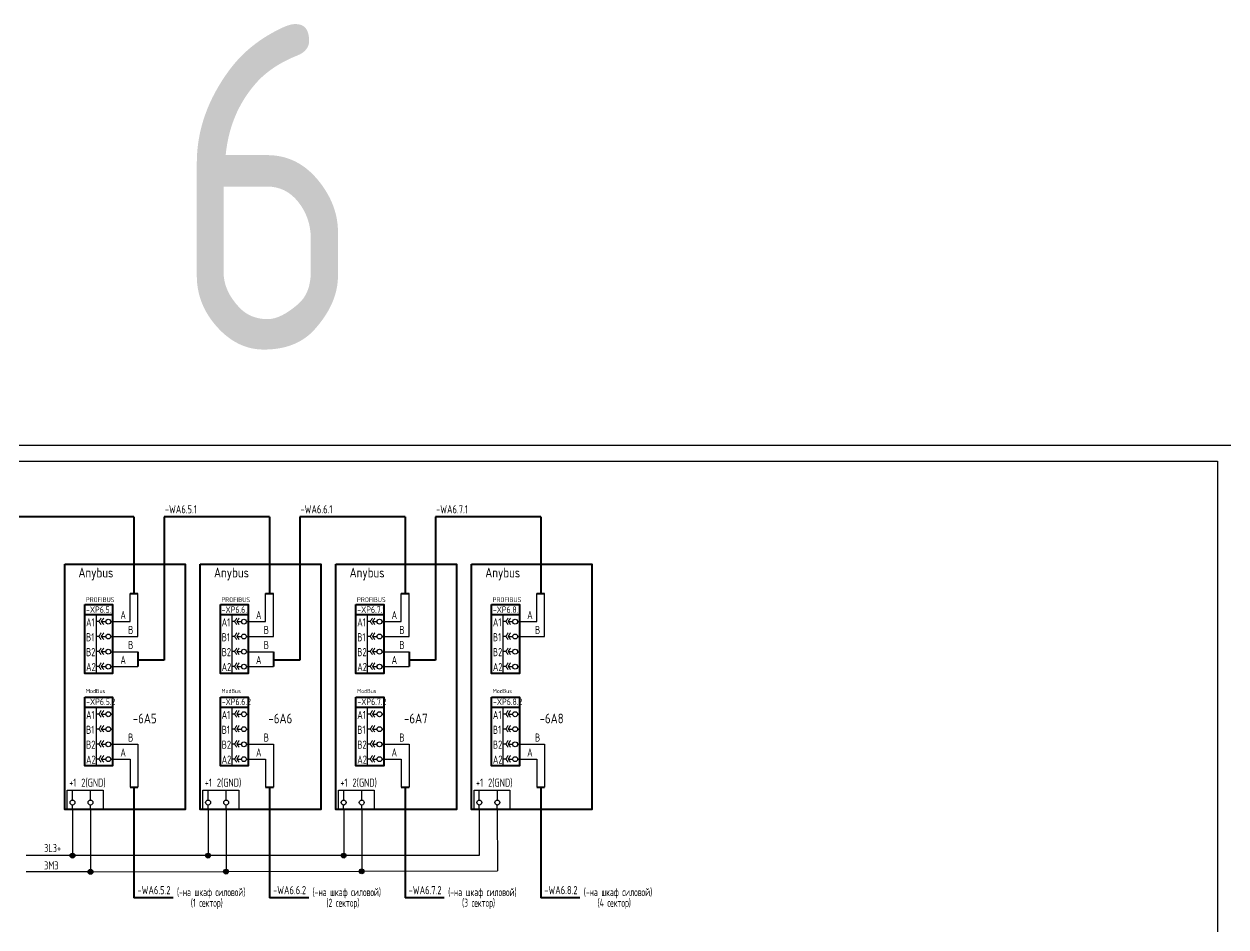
# Model space of a CAD drawing. Header units: millimetres. Extents: x 98 to 20644, y -7467 to -6136.
# Drawn here: x 3290.3 to 3659.6, y -7195.1 to -6917.7 of the extents above; entities that cross this region are included whole.
import ezdxf

# ---------------------------------------------------------------- set-up
doc = ezdxf.new("R2010")
doc.units = ezdxf.units.MM
for name, color, linetype in [('Временный', 6, 'Continuous'), ('КИА_МАРКИРОВКА', 2, 'Continuous'), ('КИА_НАКЛЕЙКИ', 1, 'Continuous')]:
    doc.layers.add(name, color=color, linetype=linetype)
doc.styles.add('GOST-A 3-1', font='', dxfattribs={"height": 3})
doc.styles.add('GOSTA-2.5-1', font='', dxfattribs={"width": 0.9, "height": 2.5})
doc.styles.get('GOST-A 3-1').set_extended_font_data('GOST type A')
doc.styles.get('GOSTA-2.5-1').set_extended_font_data('GOST Type AU')

# ---------------------------------------------------------------- blocks, each defined once
blk = doc.blocks.new('A$C2EC3666A')
h = blk.add_hatch(color=7)
h.dxf.hatch_style = 1
edge = h.paths.add_edge_path()
edge.add_arc((0, 0), 0.75, 0, 360)
at = {"color": 0}
blk.add_circle((0, 0), 0.75, dxfattribs=at)

msp = doc.modelspace()

# ---------------------------------------------------------------- linework, layer by layer
for p, q in [((3068, -7047.07), (3662, -7047.07)), ((3088, -7052.07), (3657, -7052.07)), ((3657, -7052.07), (3657, -7462.07)), ((3325.23, -7105.9), (3325.23, -7092.72)), ((3366.9, -7105.9), (3366.9, -7092.72)), ((3408.57, -7105.9), (3408.57, -7092.72)), ((3450.25, -7105.9), (3450.25, -7092.72)), ((3325.23, -7139), (3325.23, -7152.18)), ((3366.9, -7139), (3366.9, -7152.18)), ((3408.57, -7139), (3408.57, -7152.18)), ((3450.25, -7139), (3450.25, -7152.18))]:
    msp.add_line(p, q)
at = {"color": 6, "lineweight": 40}
for p, q in [((3324.03, -7069.16), (3215.54, -7069.16)), ((3324.03, -7069.16), (3324.03, -7092.72)), ((3365.7, -7069.16), (3333.37, -7069.16)), ((3333.37, -7069.16), (3333.37, -7113.13)), ((3365.7, -7069.16), (3365.7, -7092.72)), ((3375.04, -7069.16), (3375.04, -7113.13)), ((3407.38, -7069.16), (3375.04, -7069.16)), ((3407.38, -7069.16), (3407.38, -7092.72)), ((3416.71, -7069.16), (3416.71, -7113.13)), ((3449.05, -7069.16), (3416.71, -7069.16)), ((3449.05, -7069.16), (3449.05, -7092.72)), ((3322.83, -7092.72), (3325.23, -7092.72)), ((3364.51, -7092.72), (3366.9, -7092.72)), ((3406.18, -7092.72), (3408.57, -7092.72)), ((3447.85, -7092.72), (3450.25, -7092.72)), ((3325.23, -7110.56), (3325.23, -7115.14)), ((3333.37, -7113.13), (3325.23, -7113.13)), ((3366.9, -7110.56), (3366.9, -7115.14)), ((3375.04, -7113.13), (3366.9, -7113.13)), ((3408.57, -7110.56), (3408.57, -7115.14)), ((3416.71, -7113.13), (3408.57, -7113.13))]:
    msp.add_line(p, q, dxfattribs=at)
at = {"color": 0}
for p, q in [((3322.83, -7101.32), (3322.83, -7092.72)), ((3364.51, -7101.32), (3364.51, -7092.72)), ((3406.18, -7101.32), (3406.18, -7092.72)), ((3447.85, -7101.32), (3447.85, -7092.72)), ((3302.75, -7097.01), (3302.75, -7144.68)), ((3344.43, -7097.01), (3344.43, -7144.68)), ((3386.1, -7097.01), (3386.1, -7144.68)), ((3427.77, -7097.01), (3427.77, -7144.68)), ((3312.51, -7117.2), (3312.51, -7099.22)), ((3313.26, -7101.32), (3312.51, -7101.32)), ((3314.01, -7101.32), (3315.4, -7101.32)), ((3316.9, -7101.32), (3317.45, -7101.32)), ((3317.45, -7101.32), (3322.83, -7101.32)), ((3354.19, -7117.2), (3354.19, -7099.22)), ((3354.94, -7101.32), (3354.19, -7101.32)), ((3355.68, -7101.32), (3357.08, -7101.32)), ((3358.58, -7101.32), (3359.12, -7101.32)), ((3359.12, -7101.32), (3364.51, -7101.32)), ((3395.86, -7117.2), (3395.86, -7099.22)), ((3396.61, -7101.32), (3395.86, -7101.32)), ((3397.35, -7101.32), (3398.75, -7101.32)), ((3400.25, -7101.32), (3400.8, -7101.32)), ((3400.8, -7101.32), (3406.18, -7101.32)), ((3437.53, -7117.2), (3437.53, -7099.22)), ((3438.28, -7101.32), (3437.53, -7101.32)), ((3439.03, -7101.32), (3440.42, -7101.32)), ((3441.92, -7101.32), (3442.47, -7101.32)), ((3442.47, -7101.32), (3447.85, -7101.32)), ((3313.26, -7105.88), (3312.51, -7105.88)), ((3314.01, -7105.88), (3315.4, -7105.88)), ((3316.9, -7105.9), (3317.45, -7105.9)), ((3317.45, -7105.9), (3325.23, -7105.9)), ((3354.94, -7105.88), (3354.19, -7105.88)), ((3355.68, -7105.88), (3357.08, -7105.88)), ((3358.58, -7105.9), (3359.12, -7105.9)), ((3359.12, -7105.9), (3366.9, -7105.9)), ((3396.61, -7105.88), (3395.86, -7105.88)), ((3397.35, -7105.88), (3398.75, -7105.88)), ((3400.25, -7105.9), (3400.8, -7105.9)), ((3400.8, -7105.9), (3408.57, -7105.9)), ((3438.28, -7105.88), (3437.53, -7105.88)), ((3439.03, -7105.88), (3440.42, -7105.88)), ((3441.92, -7105.9), (3442.47, -7105.9)), ((3442.47, -7105.9), (3450.25, -7105.9)), ((3313.26, -7110.54), (3312.51, -7110.54)), ((3314.01, -7110.54), (3315.4, -7110.54)), ((3316.9, -7110.56), (3317.45, -7110.56)), ((3317.45, -7110.56), (3325.23, -7110.56)), ((3354.94, -7110.54), (3354.19, -7110.54)), ((3355.68, -7110.54), (3357.08, -7110.54)), ((3358.58, -7110.56), (3359.12, -7110.56)), ((3359.12, -7110.56), (3366.9, -7110.56)), ((3396.61, -7110.54), (3395.86, -7110.54)), ((3397.35, -7110.54), (3398.75, -7110.54)), ((3400.25, -7110.56), (3400.8, -7110.56)), ((3400.8, -7110.56), (3408.57, -7110.56)), ((3438.28, -7110.54), (3437.53, -7110.54)), ((3439.03, -7110.54), (3440.42, -7110.54)), ((3441.92, -7110.56), (3442.47, -7110.56)), ((3313.26, -7115.12), (3312.51, -7115.12)), ((3314.01, -7115.12), (3315.4, -7115.12)), ((3316.9, -7115.14), (3317.45, -7115.14)), ((3317.45, -7115.14), (3325.23, -7115.14)), ((3354.94, -7115.12), (3354.19, -7115.12)), ((3355.68, -7115.12), (3357.08, -7115.12)), ((3358.58, -7115.14), (3359.12, -7115.14)), ((3359.12, -7115.14), (3366.9, -7115.14)), ((3396.61, -7115.12), (3395.86, -7115.12)), ((3397.35, -7115.12), (3398.75, -7115.12)), ((3400.25, -7115.14), (3400.8, -7115.14)), ((3400.8, -7115.14), (3408.57, -7115.14)), ((3438.28, -7115.12), (3437.53, -7115.12)), ((3439.03, -7115.12), (3440.42, -7115.12)), ((3441.92, -7115.14), (3442.47, -7115.14)), ((3312.51, -7145.64), (3312.51, -7127.66)), ((3354.19, -7145.64), (3354.19, -7127.66)), ((3395.86, -7145.64), (3395.86, -7127.66)), ((3437.53, -7145.64), (3437.53, -7127.66)), ((3313.26, -7129.76), (3312.51, -7129.76)), ((3314.01, -7129.76), (3315.4, -7129.76)), ((3316.9, -7129.76), (3317.45, -7129.76)), ((3354.94, -7129.76), (3354.19, -7129.76)), ((3355.68, -7129.76), (3357.08, -7129.76)), ((3358.58, -7129.76), (3359.12, -7129.76)), ((3396.61, -7129.76), (3395.86, -7129.76)), ((3397.35, -7129.76), (3398.75, -7129.76)), ((3400.25, -7129.76), (3400.8, -7129.76)), ((3438.28, -7129.76), (3437.53, -7129.76)), ((3439.03, -7129.76), (3440.42, -7129.76)), ((3441.92, -7129.76), (3442.47, -7129.76)), ((3313.26, -7134.32), (3312.51, -7134.32)), ((3314.01, -7134.32), (3315.4, -7134.32)), ((3316.9, -7134.34), (3317.45, -7134.34)), ((3354.94, -7134.32), (3354.19, -7134.32)), ((3355.68, -7134.32), (3357.08, -7134.32)), ((3358.58, -7134.34), (3359.12, -7134.34)), ((3396.61, -7134.32), (3395.86, -7134.32)), ((3397.35, -7134.32), (3398.75, -7134.32)), ((3400.25, -7134.34), (3400.8, -7134.34)), ((3438.28, -7134.32), (3437.53, -7134.32)), ((3439.03, -7134.32), (3440.42, -7134.32)), ((3441.92, -7134.34), (3442.47, -7134.34)), ((3313.26, -7138.97), (3312.51, -7138.97)), ((3314.01, -7138.97), (3315.4, -7138.97)), ((3316.9, -7139), (3317.45, -7139)), ((3317.45, -7139), (3325.23, -7139)), ((3354.94, -7138.97), (3354.19, -7138.97)), ((3355.68, -7138.97), (3357.08, -7138.97)), ((3358.58, -7139), (3359.12, -7139)), ((3359.12, -7139), (3366.9, -7139)), ((3396.61, -7138.97), (3395.86, -7138.97)), ((3397.35, -7138.97), (3398.75, -7138.97)), ((3400.25, -7139), (3400.8, -7139)), ((3400.8, -7139), (3408.57, -7139)), ((3438.28, -7138.97), (3437.53, -7138.97)), ((3439.03, -7138.97), (3440.42, -7138.97)), ((3441.92, -7139), (3442.47, -7139)), ((3442.47, -7139), (3450.25, -7139)), ((3313.26, -7143.56), (3312.51, -7143.56)), ((3314.01, -7143.56), (3315.4, -7143.56)), ((3316.9, -7143.58), (3317.45, -7143.58)), ((3317.45, -7143.58), (3322.83, -7143.58)), ((3322.83, -7143.58), (3322.83, -7152.18)), ((3354.94, -7143.56), (3354.19, -7143.56)), ((3355.68, -7143.56), (3357.08, -7143.56)), ((3358.58, -7143.58), (3359.12, -7143.58)), ((3359.12, -7143.58), (3364.51, -7143.58)), ((3364.51, -7143.58), (3364.51, -7152.18)), ((3396.61, -7143.56), (3395.86, -7143.56)), ((3397.35, -7143.56), (3398.75, -7143.56)), ((3400.25, -7143.58), (3400.8, -7143.58)), ((3400.8, -7143.58), (3406.18, -7143.58)), ((3406.18, -7143.58), (3406.18, -7152.18)), ((3438.28, -7143.56), (3437.53, -7143.56)), ((3439.03, -7143.56), (3440.42, -7143.56)), ((3441.92, -7143.58), (3442.47, -7143.58)), ((3442.47, -7143.58), (3447.85, -7143.58)), ((3447.85, -7143.58), (3447.85, -7152.18)), ((3305.15, -7156.15), (3305.15, -7153.12)), ((3310.69, -7156.15), (3310.69, -7153.12)), ((3346.82, -7156.15), (3346.82, -7153.12)), ((3352.37, -7156.15), (3352.37, -7153.12)), ((3388.49, -7156.15), (3388.49, -7153.12)), ((3394.04, -7156.15), (3394.04, -7153.12)), ((3430.17, -7156.15), (3430.17, -7153.12)), ((3435.71, -7156.15), (3435.71, -7153.12)), ((3305.13, -7159.04), (3305.13, -7157.65)), ((3310.67, -7159.04), (3310.67, -7157.65)), ((3346.8, -7159.04), (3346.8, -7157.65)), ((3352.34, -7159.04), (3352.34, -7157.65)), ((3388.47, -7159.04), (3388.47, -7157.65)), ((3394.02, -7159.04), (3394.02, -7157.65)), ((3430.14, -7159.04), (3430.14, -7157.65)), ((3435.69, -7159.04), (3435.69, -7157.65))]:
    msp.add_line(p, q, dxfattribs=at)
at = {"lineweight": 18}
for p, q in [((3314.01, -7100.21), (3313.26, -7101.32)), ((3313.26, -7101.32), (3314.01, -7102.21)), ((3314.75, -7100.21), (3314.01, -7101.32)), ((3314.01, -7101.32), (3314.75, -7102.21)), ((3355.68, -7100.21), (3354.94, -7101.32)), ((3354.94, -7101.32), (3355.68, -7102.21)), ((3356.42, -7100.21), (3355.68, -7101.32)), ((3355.68, -7101.32), (3356.42, -7102.21)), ((3397.35, -7100.21), (3396.61, -7101.32)), ((3396.61, -7101.32), (3397.35, -7102.21)), ((3398.1, -7100.21), (3397.35, -7101.32)), ((3397.35, -7101.32), (3398.1, -7102.21)), ((3439.03, -7100.21), (3438.28, -7101.32)), ((3438.28, -7101.32), (3439.03, -7102.21)), ((3439.77, -7100.21), (3439.03, -7101.32)), ((3439.03, -7101.32), (3439.77, -7102.21)), ((3314.01, -7104.77), (3313.26, -7105.88)), ((3313.26, -7105.88), (3314.01, -7106.77)), ((3314.75, -7104.77), (3314.01, -7105.88)), ((3314.01, -7105.88), (3314.75, -7106.77)), ((3355.68, -7104.77), (3354.94, -7105.88)), ((3354.94, -7105.88), (3355.68, -7106.77)), ((3356.42, -7104.77), (3355.68, -7105.88)), ((3355.68, -7105.88), (3356.42, -7106.77)), ((3397.35, -7104.77), (3396.61, -7105.88)), ((3396.61, -7105.88), (3397.35, -7106.77)), ((3398.1, -7104.77), (3397.35, -7105.88)), ((3397.35, -7105.88), (3398.1, -7106.77)), ((3439.03, -7104.77), (3438.28, -7105.88)), ((3438.28, -7105.88), (3439.03, -7106.77)), ((3439.77, -7104.77), (3439.03, -7105.88)), ((3439.03, -7105.88), (3439.77, -7106.77)), ((3314.01, -7109.43), (3313.26, -7110.54)), ((3314.75, -7109.43), (3314.01, -7110.54)), ((3355.68, -7109.43), (3354.94, -7110.54)), ((3356.42, -7109.43), (3355.68, -7110.54)), ((3397.35, -7109.43), (3396.61, -7110.54)), ((3398.1, -7109.43), (3397.35, -7110.54)), ((3439.03, -7109.43), (3438.28, -7110.54)), ((3439.77, -7109.43), (3439.03, -7110.54)), ((3313.26, -7110.54), (3314.01, -7111.43)), ((3314.01, -7110.54), (3314.75, -7111.43)), ((3354.94, -7110.54), (3355.68, -7111.43)), ((3355.68, -7110.54), (3356.42, -7111.43)), ((3396.61, -7110.54), (3397.35, -7111.43)), ((3397.35, -7110.54), (3398.1, -7111.43)), ((3438.28, -7110.54), (3439.03, -7111.43)), ((3439.03, -7110.54), (3439.77, -7111.43)), ((3314.01, -7114.01), (3313.26, -7115.12)), ((3313.26, -7115.12), (3314.01, -7116.01)), ((3314.75, -7114.01), (3314.01, -7115.12)), ((3314.01, -7115.12), (3314.75, -7116.01)), ((3355.68, -7114.01), (3354.94, -7115.12)), ((3354.94, -7115.12), (3355.68, -7116.01)), ((3356.42, -7114.01), (3355.68, -7115.12)), ((3355.68, -7115.12), (3356.42, -7116.01)), ((3397.35, -7114.01), (3396.61, -7115.12)), ((3396.61, -7115.12), (3397.35, -7116.01)), ((3398.1, -7114.01), (3397.35, -7115.12)), ((3397.35, -7115.12), (3398.1, -7116.01)), ((3439.03, -7114.01), (3438.28, -7115.12)), ((3438.28, -7115.12), (3439.03, -7116.01)), ((3439.77, -7114.01), (3439.03, -7115.12)), ((3439.03, -7115.12), (3439.77, -7116.01)), ((3314.01, -7128.65), (3313.26, -7129.76)), ((3314.75, -7128.65), (3314.01, -7129.76)), ((3355.68, -7128.65), (3354.94, -7129.76)), ((3356.42, -7128.65), (3355.68, -7129.76)), ((3397.35, -7128.65), (3396.61, -7129.76)), ((3398.1, -7128.65), (3397.35, -7129.76)), ((3439.03, -7128.65), (3438.28, -7129.76)), ((3439.77, -7128.65), (3439.03, -7129.76)), ((3313.26, -7129.76), (3314.01, -7130.65)), ((3314.01, -7129.76), (3314.75, -7130.65)), ((3354.94, -7129.76), (3355.68, -7130.65)), ((3355.68, -7129.76), (3356.42, -7130.65)), ((3396.61, -7129.76), (3397.35, -7130.65)), ((3397.35, -7129.76), (3398.1, -7130.65)), ((3438.28, -7129.76), (3439.03, -7130.65)), ((3439.03, -7129.76), (3439.77, -7130.65)), ((3314.01, -7133.21), (3313.26, -7134.32)), ((3313.26, -7134.32), (3314.01, -7135.21)), ((3314.75, -7133.21), (3314.01, -7134.32)), ((3314.01, -7134.32), (3314.75, -7135.21)), ((3355.68, -7133.21), (3354.94, -7134.32)), ((3354.94, -7134.32), (3355.68, -7135.21)), ((3356.42, -7133.21), (3355.68, -7134.32)), ((3355.68, -7134.32), (3356.42, -7135.21)), ((3397.35, -7133.21), (3396.61, -7134.32)), ((3396.61, -7134.32), (3397.35, -7135.21)), ((3398.1, -7133.21), (3397.35, -7134.32)), ((3397.35, -7134.32), (3398.1, -7135.21)), ((3439.03, -7133.21), (3438.28, -7134.32)), ((3438.28, -7134.32), (3439.03, -7135.21)), ((3439.77, -7133.21), (3439.03, -7134.32)), ((3439.03, -7134.32), (3439.77, -7135.21)), ((3314.01, -7137.87), (3313.26, -7138.97)), ((3313.26, -7138.97), (3314.01, -7139.86)), ((3314.75, -7137.87), (3314.01, -7138.97)), ((3314.01, -7138.97), (3314.75, -7139.86)), ((3355.68, -7137.87), (3354.94, -7138.97)), ((3354.94, -7138.97), (3355.68, -7139.86)), ((3356.42, -7137.87), (3355.68, -7138.97)), ((3355.68, -7138.97), (3356.42, -7139.86)), ((3397.35, -7137.87), (3396.61, -7138.97)), ((3396.61, -7138.97), (3397.35, -7139.86)), ((3398.1, -7137.87), (3397.35, -7138.97)), ((3397.35, -7138.97), (3398.1, -7139.86)), ((3439.03, -7137.87), (3438.28, -7138.97)), ((3438.28, -7138.97), (3439.03, -7139.86)), ((3439.77, -7137.87), (3439.03, -7138.97)), ((3439.03, -7138.97), (3439.77, -7139.86)), ((3314.01, -7142.45), (3313.26, -7143.56)), ((3314.75, -7142.45), (3314.01, -7143.56)), ((3355.68, -7142.45), (3354.94, -7143.56)), ((3356.42, -7142.45), (3355.68, -7143.56)), ((3397.35, -7142.45), (3396.61, -7143.56)), ((3398.1, -7142.45), (3397.35, -7143.56)), ((3439.03, -7142.45), (3438.28, -7143.56)), ((3439.77, -7142.45), (3439.03, -7143.56)), ((3313.26, -7143.56), (3314.01, -7144.45)), ((3314.01, -7143.56), (3314.75, -7144.45)), ((3354.94, -7143.56), (3355.68, -7144.45)), ((3355.68, -7143.56), (3356.42, -7144.45)), ((3396.61, -7143.56), (3397.35, -7144.45)), ((3397.35, -7143.56), (3398.1, -7144.45)), ((3438.28, -7143.56), (3439.03, -7144.45)), ((3439.03, -7143.56), (3439.77, -7144.45))]:
    msp.add_line(p, q, dxfattribs=at)
at = {"color": 252, "lineweight": 40, "true_color": 0x939598}
for p, q in [((3322.83, -7152.18), (3325.23, -7152.18)), ((3324.03, -7152.18), (3324.03, -7186.16)), ((3364.51, -7152.18), (3366.9, -7152.18)), ((3365.7, -7152.18), (3365.7, -7186.16)), ((3406.18, -7152.18), (3408.57, -7152.18)), ((3407.38, -7152.18), (3407.38, -7186.16)), ((3447.85, -7152.18), (3450.25, -7152.18)), ((3449.05, -7152.18), (3449.05, -7186.16)), ((3336.06, -7186.16), (3324.03, -7186.16)), ((3377.73, -7186.16), (3365.7, -7186.16)), ((3419.4, -7186.16), (3407.38, -7186.16)), ((3461.07, -7186.16), (3449.05, -7186.16))]:
    msp.add_line(p, q, dxfattribs=at)
at = {"color": 1}
for p, q in [((3305.14, -7159.04), (3305.14, -7172.91)), ((3346.81, -7159.04), (3346.81, -7172.91)), ((3388.49, -7159.04), (3388.49, -7172.91)), ((3430.16, -7159.04), (3430.16, -7173.19)), ((3305.14, -7173.19), (3290.9, -7173.19)), ((3430.16, -7173.19), (3305.14, -7173.19))]:
    msp.add_line(p, q, dxfattribs=at)
at = {"color": 4}
for p, q in [((3310.67, -7159.04), (3310.71, -7178.19)), ((3352.34, -7159.04), (3352.34, -7178.1)), ((3394.02, -7159.04), (3394.06, -7178.01)), ((3435.69, -7159.04), (3435.72, -7177.91)), ((3310.67, -7178.19), (3290.9, -7178.19)), ((3310.67, -7178.19), (3435.72, -7177.91))]:
    msp.add_line(p, q, dxfattribs=at)
at = {"color": 0, "lineweight": 40}
for points in [[(3302.75, -7083.7), (3339.77, -7083.7), (3339.77, -7159.04), (3302.75, -7159.04)], [(3344.43, -7083.7), (3381.44, -7083.7), (3381.44, -7159.04), (3344.43, -7159.04)], [(3386.1, -7083.7), (3423.12, -7083.7), (3423.12, -7159.04), (3386.1, -7159.04)], [(3427.77, -7083.7), (3464.79, -7083.7), (3464.79, -7159.04), (3427.77, -7159.04)], [(3308.92, -7096.06), (3317.45, -7096.06), (3317.45, -7117.2), (3308.92, -7117.2)], [(3308.92, -7096.06), (3317.45, -7096.06), (3317.45, -7099.22), (3308.92, -7099.22)], [(3350.59, -7096.06), (3359.12, -7096.06), (3359.12, -7117.2), (3350.59, -7117.2)], [(3350.59, -7096.06), (3359.12, -7096.06), (3359.12, -7099.22), (3350.59, -7099.22)], [(3392.26, -7096.06), (3400.8, -7096.06), (3400.8, -7117.2), (3392.26, -7117.2)], [(3392.26, -7096.06), (3400.8, -7096.06), (3400.8, -7099.22), (3392.26, -7099.22)], [(3433.93, -7096.06), (3442.47, -7096.06), (3442.47, -7117.2), (3433.93, -7117.2)], [(3433.93, -7096.06), (3442.47, -7096.06), (3442.47, -7099.22), (3433.93, -7099.22)], [(3308.92, -7124.5), (3317.45, -7124.5), (3317.45, -7145.64), (3308.92, -7145.64)], [(3308.92, -7124.5), (3317.45, -7124.5), (3317.45, -7127.66), (3308.92, -7127.66)], [(3350.59, -7124.5), (3359.12, -7124.5), (3359.12, -7145.64), (3350.59, -7145.64)], [(3350.59, -7124.5), (3359.12, -7124.5), (3359.12, -7127.66), (3350.59, -7127.66)], [(3392.26, -7124.5), (3400.8, -7124.5), (3400.8, -7145.64), (3392.26, -7145.64)], [(3392.26, -7124.5), (3400.8, -7124.5), (3400.8, -7127.66), (3392.26, -7127.66)], [(3433.93, -7124.5), (3442.47, -7124.5), (3442.47, -7145.64), (3433.93, -7145.64)], [(3433.93, -7124.5), (3442.47, -7124.5), (3442.47, -7127.66), (3433.93, -7127.66)]]:
    msp.add_lwpolyline(points, close=True, dxfattribs=at)
at = {"color": 0}
for points in [[(3303.55, -7153.12), (3314.55, -7153.12), (3314.55, -7159.04), (3303.55, -7159.04)], [(3345.22, -7153.12), (3356.22, -7153.12), (3356.22, -7159.04), (3345.22, -7159.04)], [(3386.9, -7153.12), (3397.89, -7153.12), (3397.89, -7159.04), (3386.9, -7159.04)], [(3428.57, -7153.12), (3439.56, -7153.12), (3439.56, -7159.04), (3428.57, -7159.04)]]:
    msp.add_lwpolyline(points, close=True, dxfattribs=at)
for centre in [(3316.15, -7101.32), (3357.83, -7101.32), (3399.5, -7101.32), (3441.17, -7101.32), (3316.15, -7105.9), (3357.83, -7105.9), (3399.5, -7105.9), (3441.17, -7105.9), (3316.15, -7110.56), (3357.83, -7110.56), (3399.5, -7110.56), (3441.17, -7110.56), (3316.15, -7115.14), (3357.83, -7115.14), (3399.5, -7115.14), (3441.17, -7115.14), (3316.15, -7129.76), (3357.83, -7129.76), (3399.5, -7129.76), (3441.17, -7129.76), (3316.15, -7134.34), (3357.83, -7134.34), (3399.5, -7134.34), (3441.17, -7134.34), (3316.15, -7139), (3357.83, -7139), (3399.5, -7139), (3441.17, -7139), (3316.15, -7143.58), (3357.83, -7143.58), (3399.5, -7143.58), (3441.17, -7143.58), (3305.15, -7156.9), (3310.69, -7156.9), (3346.82, -7156.9), (3352.37, -7156.9), (3388.49, -7156.9), (3394.04, -7156.9), (3430.17, -7156.9), (3435.71, -7156.9)]:
    msp.add_circle(centre, 0.75, dxfattribs=at)

# ---------------------------------------------------------------- block references
for p in [(3305.14, -7173.19), (3346.81, -7173.19), (3388.49, -7173.19), (3310.67, -7178.19), (3352.34, -7178.1), (3394.02, -7178.01)]:
    msp.add_blockref('A$C2EC3666A', p, dxfattribs=at)

# ---------------------------------------------------------------- texts
at = {"style": 'GOST-A 3-1'}
for s, height, p in [('6', 100, (3335.86, -7017.74)), ('Anybus', 3, (3306.97, -7087.75)), ('Anybus', 3, (3348.64, -7087.75)), ('Anybus', 3, (3390.31, -7087.75)), ('Anybus', 3, (3431.99, -7087.75)), ('PROFIBUS', 1.5, (3309.22, -7095.32)), ('PROFIBUS', 1.5, (3350.89, -7095.32)), ('PROFIBUS', 1.5, (3392.56, -7095.32)), ('PROFIBUS', 1.5, (3434.24, -7095.32)), ('ModBus', 1.3, (3309.28, -7123.28)), ('ModBus', 1.3, (3350.95, -7123.28)), ('ModBus', 1.3, (3392.63, -7123.28)), ('ModBus', 1.3, (3434.3, -7123.28))]:
    msp.add_text(s, height=height, dxfattribs=at).set_placement(p)
at = {"style": 'GOSTA-2.5-1', "width": 0.9}
for s, height, p in [('-XP6.5.1', 2, (3309.31, -7098.63)), ('A', 2.5, (3319.87, -7100.53)), ('-XP6.6.1', 2, (3350.99, -7098.63)), ('A', 2.5, (3361.54, -7100.53)), ('-XP6.7.1', 2, (3392.66, -7098.63)), ('A', 2.5, (3403.21, -7100.53)), ('-XP6.8.1', 2, (3434.33, -7098.63)), ('A', 2.5, (3444.88, -7100.53)), ('A1', 2.5, (3309.32, -7102.77)), ('B', 2.5, (3322.26, -7105.11)), ('A1', 2.5, (3350.99, -7102.77)), ('B', 2.5, (3363.93, -7105.11)), ('A1', 2.5, (3392.66, -7102.77)), ('B', 2.5, (3405.61, -7105.11)), ('A1', 2.5, (3434.34, -7102.77)), ('B', 2.5, (3447.28, -7105.11)), ('B1', 2.5, (3309.32, -7107.35)), ('B1', 2.5, (3350.99, -7107.35)), ('B1', 2.5, (3392.66, -7107.35)), ('B1', 2.5, (3434.34, -7107.35)), ('B2', 2.5, (3309.32, -7111.93)), ('B', 2.5, (3322.26, -7109.74)), ('B2', 2.5, (3350.99, -7111.93)), ('B', 2.5, (3363.93, -7109.74)), ('B2', 2.5, (3392.66, -7111.93)), ('B', 2.5, (3405.61, -7109.74)), ('B2', 2.5, (3434.34, -7111.93)), ('A', 2.5, (3319.87, -7114.32)), ('A', 2.5, (3361.54, -7114.32)), ('A', 2.5, (3403.21, -7114.32)), ('A2', 2.5, (3309.32, -7116.52)), ('A2', 2.5, (3350.99, -7116.52)), ('A2', 2.5, (3392.66, -7116.52)), ('A2', 2.5, (3434.34, -7116.52)), ('-XP6.5.2', 2, (3309.35, -7126.93)), ('-XP6.6.2', 2, (3351.02, -7126.93)), ('-XP6.7.2', 2, (3392.7, -7126.93)), ('-XP6.8.2', 2, (3434.37, -7126.93)), ('A1', 2.5, (3309.32, -7131.21)), ('A1', 2.5, (3350.99, -7131.21)), ('A1', 2.5, (3392.66, -7131.21)), ('A1', 2.5, (3434.34, -7131.21)), ('B1', 2.5, (3309.32, -7135.79)), ('B', 2.5, (3322.26, -7138.18)), ('B1', 2.5, (3350.99, -7135.79)), ('B', 2.5, (3363.93, -7138.18)), ('B1', 2.5, (3392.66, -7135.79)), ('B', 2.5, (3405.61, -7138.18)), ('B1', 2.5, (3434.34, -7135.79)), ('B', 2.5, (3447.28, -7138.18)), ('B2', 2.5, (3309.32, -7140.37)), ('B2', 2.5, (3350.99, -7140.37)), ('B2', 2.5, (3392.66, -7140.37)), ('B2', 2.5, (3434.34, -7140.37)), ('A2', 2.5, (3309.32, -7144.95)), ('A', 2.5, (3319.87, -7142.76)), ('A2', 2.5, (3350.99, -7144.95)), ('A', 2.5, (3361.54, -7142.76)), ('A2', 2.5, (3392.66, -7144.95)), ('A', 2.5, (3403.21, -7142.76)), ('A2', 2.5, (3434.34, -7144.95)), ('A', 2.5, (3444.88, -7142.76)), ('+1', 2.5, (3304.11, -7152.02)), ('2(GND)', 2.5, (3307.84, -7152.02)), ('+1', 2.5, (3345.79, -7152.02)), ('2(GND)', 2.5, (3349.52, -7152.02)), ('+1', 2.5, (3387.46, -7152.02)), ('2(GND)', 2.5, (3391.19, -7152.02)), ('+1', 2.5, (3429.13, -7152.02)), ('2(GND)', 2.5, (3432.86, -7152.02))]:
    msp.add_text(s, height=height, dxfattribs=at).set_placement(p)
at = {"layer": 'Временный', "style": 'GOSTA-2.5-1', "width": 0.7}
for s, p in [('(-на шкаф силовой)', (3337.26, -7185.64)), ('(-на шкаф силовой)', (3378.94, -7185.64)), ('(-на шкаф силовой)', (3420.61, -7185.64)), ('(-на шкаф силовой)', (3462.28, -7185.64)), ('(1 сектор)', (3341.52, -7188.93)), ('(2 сектор)', (3383.19, -7188.93)), ('(3 сектор)', (3424.86, -7188.93)), ('(4 сектор)', (3466.53, -7188.93))]:
    msp.add_text(s, height=2.5, dxfattribs=at).set_placement(p)
at = {"layer": 'КИА_МАРКИРОВКА', "style": 'GOSTA-2.5-1', "width": 0.9}
for s, p in [('-WA6.5.1', (3333.54, -7068.04)), ('-WA6.6.1', (3375.21, -7068.04)), ('-WA6.7.1', (3416.88, -7068.04)), ('3L3+', (3296.4, -7172.12)), ('3M3', (3296.4, -7177.46)), ('-WA6.5.2', (3325.12, -7185.05)), ('-WA6.6.2', (3366.79, -7185.05)), ('-WA6.7.2', (3408.46, -7185.05)), ('-WA6.8.2', (3450.14, -7185.05))]:
    msp.add_text(s, height=2.5, dxfattribs=at).set_placement(p)
at = {"layer": 'КИА_НАКЛЕЙКИ', "style": 'GOST-A 3-1'}
for s, p in [('-6A5', (3323.68, -7132.56)), ('-6A6', (3365.36, -7132.56)), ('-6A7', (3407.03, -7132.56)), ('-6A8', (3448.7, -7132.56))]:
    msp.add_text(s, height=3, dxfattribs=at).set_placement(p)

doc.saveas('drawing.dxf')
